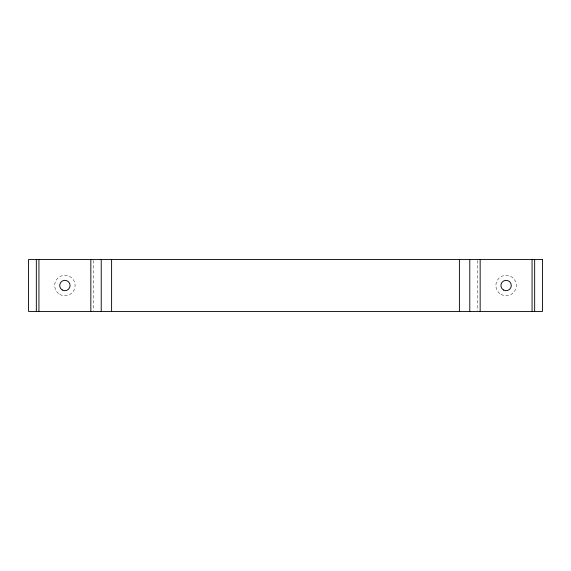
<?xml version="1.0" encoding="UTF-8"?>
<svg xmlns="http://www.w3.org/2000/svg" width="571" height="571" viewBox="0 0 571 571"><rect width="100%" height="100%" fill="white"/><g stroke="black" fill="none" stroke-linecap="round" stroke-linejoin="round"><path stroke-width="0.43" stroke-dasharray="2.85 2.14" d="M477.563 260.426L477.563 310.574M93.437 260.426L93.437 310.574M500.995 294.379A10.235 10.235 0 0 0 516.348 285.514A10.235 10.235 0 0 0 500.995 276.657A10.235 10.235 0 0 0 500.995 294.379M59.769 294.379A10.235 10.235 0 0 0 75.122 285.514A10.235 10.235 0 0 0 59.769 276.657A10.235 10.235 0 0 0 59.769 294.379"/><path stroke-width="0.86" d="M534.663 259.548L534.663 311.452M532.065 259.548L532.065 311.452M480.161 259.548L480.161 311.452M469.776 259.548L469.776 311.452M459.398 259.548L459.398 311.452M111.602 259.548L111.602 311.452M101.224 259.548L101.224 311.452M90.839 259.548L90.839 311.452M38.935 259.548L38.935 311.452M36.337 259.548L36.337 311.452M542.45 259.548L28.55 259.548L28.55 311.452L542.45 311.452L542.45 259.548M503.515 290.011A5.189 5.189 0 0 0 511.302 285.514A5.189 5.189 0 0 0 503.515 281.018A5.189 5.189 0 0 0 503.515 290.011M62.289 290.011A5.189 5.189 0 0 0 70.076 285.514A5.189 5.189 0 0 0 62.289 281.018A5.189 5.189 0 0 0 62.289 290.011"/></g></svg>
